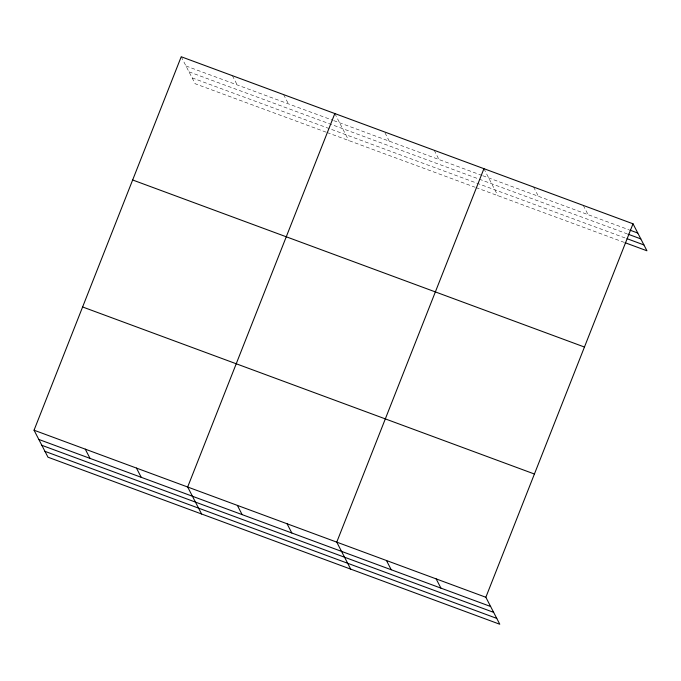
<?xml version="1.0" encoding="UTF-8"?>
<svg xmlns="http://www.w3.org/2000/svg" width="681" height="681" viewBox="0 0 681 681"><rect width="100%" height="100%" fill="white"/><g stroke="black" fill="none" stroke-linecap="round" stroke-linejoin="round"><path stroke-width="0.51" stroke-dasharray="3.4 2.55" d="M185.981 65.989L332.703 120.239M333.69 120.605L481.739 175.34M482.727 175.707L628.844 229.735M189.012 71.846L626.895 233.753M192.127 77.881L626.035 238.316M326.114 132.165L195.149 83.737L181.214 56.753M327.093 132.531L474.997 187.207M475.985 187.581L624.085 242.334M583.319 205.424L588.086 214.668M533.623 187.045L538.39 196.29M483.927 168.675L497.854 195.66M434.223 150.297L438.998 159.541M385.003 132.846L389.294 141.163M334.831 113.548L348.757 140.541M283.628 94.616L288.395 103.852M232.417 75.685L237.192 84.921"/><path stroke-width="1.02" d="M34.05 430.213L485.851 597.263L499.786 624.247L47.985 457.198L34.05 430.213L181.214 56.753L633.015 223.802L646.95 250.787L625.081 242.708M334.831 113.548L187.667 487.009L201.593 514.002M483.927 168.675L336.755 542.136L350.689 569.12M485.851 597.263L633.015 223.802M629.84 230.101L637.791 233.038M627.891 234.119L640.812 238.895M627.031 238.682L643.928 244.93M132.65 179.988L584.451 347.038M82.614 306.969L534.415 474.019M38.817 439.449L490.626 606.499M41.839 445.306L493.648 612.355M44.955 451.341L496.764 618.391M436.155 578.884L440.922 588.129M386.459 560.506L391.226 569.75M287.059 523.757L291.834 533.002M237.363 505.379L242.13 514.623M136.455 468.077L141.231 477.313M85.253 449.145L90.028 458.381"/></g></svg>
